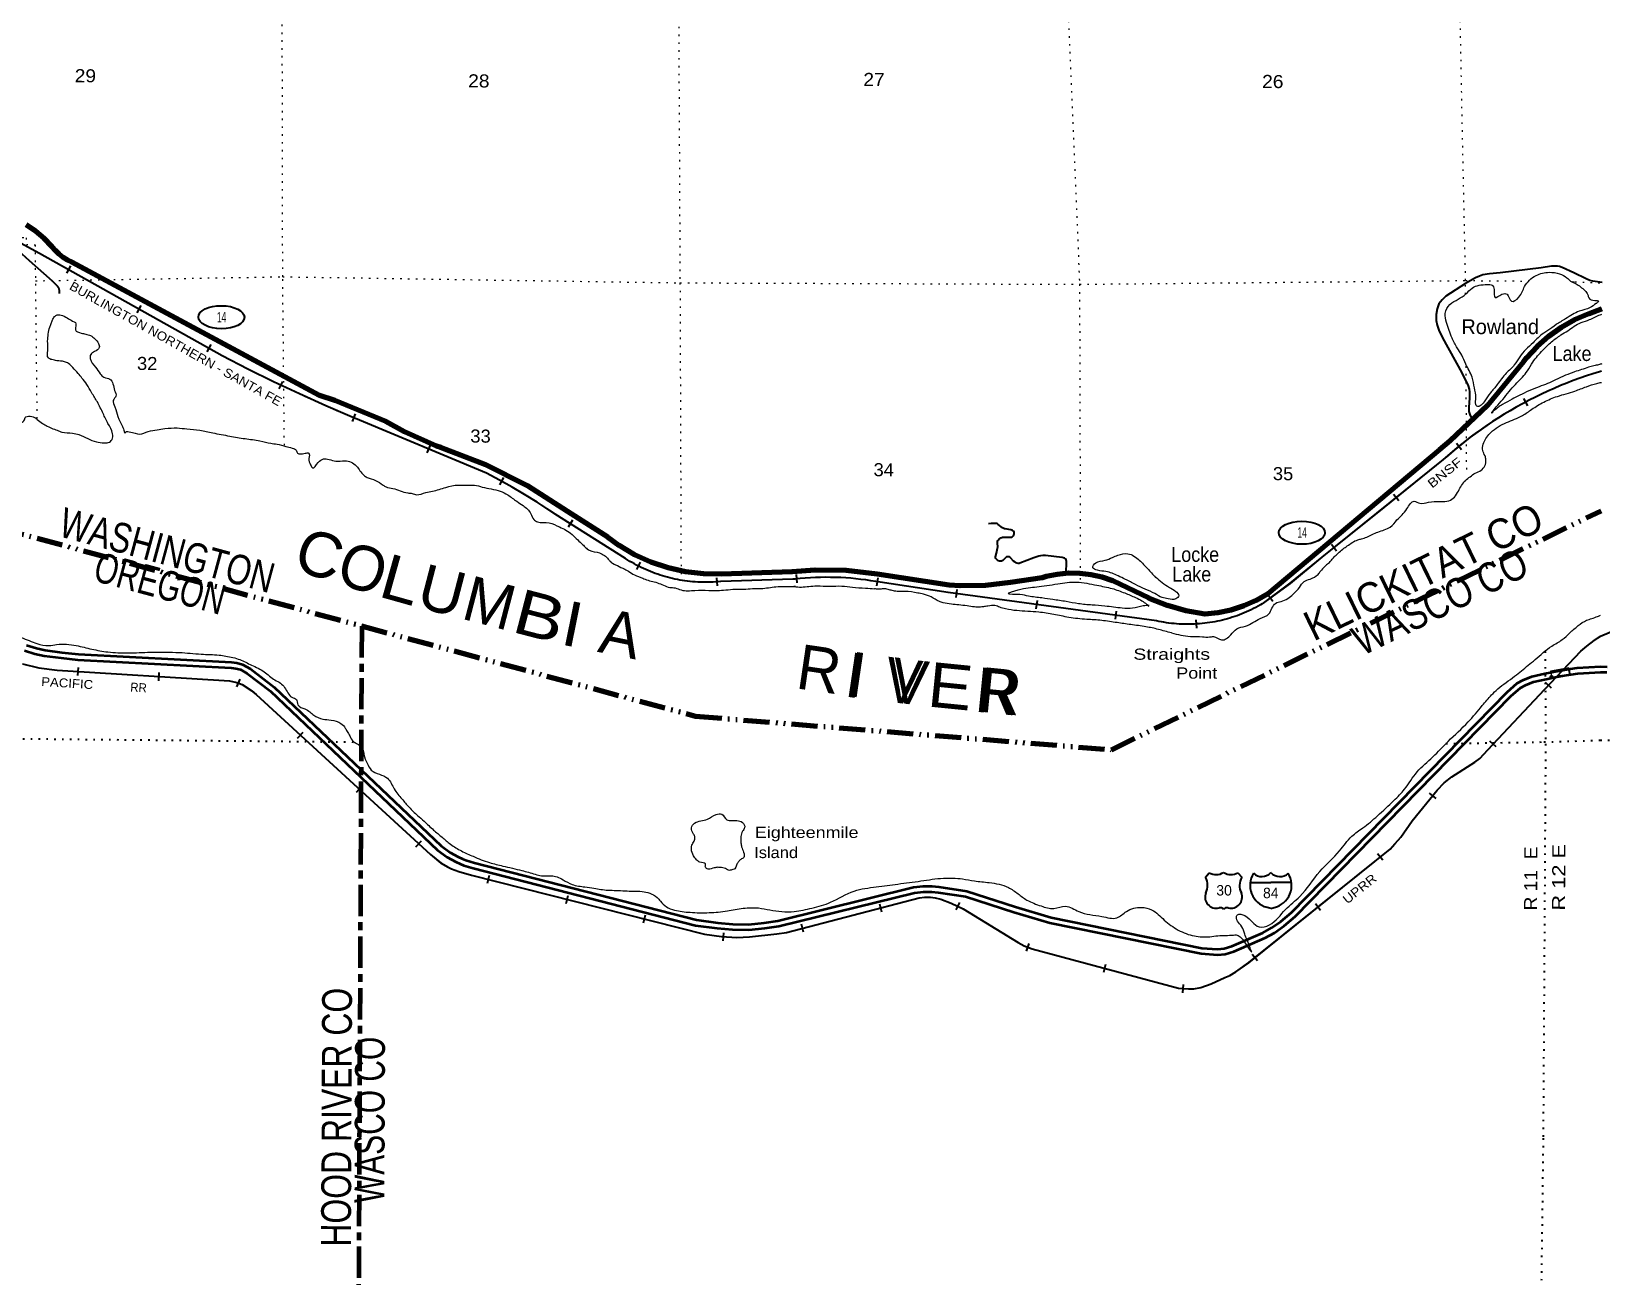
# Model space of a CAD drawing. Header units: feet. Extents: x -256679 to 5, y -731788 to -547785.
# Drawn here: x -117002 to -95959, y -668133 to -651450 of the extents above; entities that cross this region are included whole.
import ezdxf
from ezdxf.enums import TextEntityAlignment as Align

# ---------------------------------------------------------------- set-up
doc = ezdxf.new("R2010")
doc.units = ezdxf.units.FT
doc.header["$LTSCALE"] = 70
doc.header["$PDMODE"] = 32
doc.header["$PDSIZE"] = 35
for name, pattern in [('DASH_DOUBLE_DOT', [9.2, 5, -1.2, 0.3, -1.2, 0.3, -1.2]), ('DOTTED', [1.5, 0.3, -1.2]), ('LONG_DASH_SHORT_DASH', [9.9, 6, -1.2, 1.5, -1.2])]:
    doc.linetypes.add(name, pattern=pattern)
for name, color, linetype, lineweight in [('10', 7, 'DASH_DOUBLE_DOT', 70), ('11', 7, 'LONG_DASH_SHORT_DASH', 60), ('15', 7, 'Continuous', 25), ('16', 7, 'Continuous', 25), ('17', 7, 'Continuous', 25), ('18', 7, 'Continuous', 35), ('23', 7, 'Continuous', 70), ('29', 7, 'Continuous', 25), ('34', 7, 'Continuous', 25), ('39', 7, 'Continuous', 13), ('42', 7, 'Continuous', 35), ('55', 7, 'Continuous', 13), ('6', 7, 'DOTTED', 25), ('7', 7, 'DOTTED', 13)]:
    doc.layers.add(name, color=color, linetype=linetype, lineweight=lineweight)
doc.layers.add('12', color=7, linetype='Continuous')
doc.layers.add('41', color=7, linetype='Continuous')

msp = doc.modelspace()

# ---------------------------------------------------------------- linework, layer by layer
at = {"layer": '10'}
msp.add_lwpolyline([(-126248.91, -651655.3), (-118169.59, -657908.55), (-108093.84, -660632.14), (-102518.4, -661080.92), (-95952.58, -657876.49)], dxfattribs=at)
at = {"layer": '11'}
msp.add_line((-112572.66, -659427), (-112693.75, -685884.15), dxfattribs=at)
at = {"layer": '15'}
for p, q in [((-100384.13, -662732.71), (-100381.23, -662729.8)), ((-100378.06, -662732.18), (-100381.49, -662729.8)), ((-100656.84, -662864.18), (-100380.43, -662864.18)), ((-100380.43, -663209.76), (-100444.32, -663191.8)), ((-100380.96, -663210.02), (-100317.33, -663191.28))]:
    msp.add_line(p, q, dxfattribs=at)
msp.add_lwpolyline([(-100105.07, -662864.18), (-100380.96, -662864.18), (-100380.43, -662864.18)], dxfattribs=at)
for centre, radius, start, end in [((-100354.21, -662899.28), 306.13, 148.44436, 254.43378), ((-100502.81, -662616.68), 165.66, 227.34248, 315.8117), ((-100259.12, -662616.68), 165.66, 224.18831, 312.69403), ((-100407.72, -662899.28), 306.13, 283.08087, 31.62484)]:
    msp.add_arc(centre, radius, start, end, dxfattribs=at)
at = {"layer": '16'}
for p, q in [((-101257.74, -662790.98), (-101206.43, -662732.22)), ((-101014.67, -662726.25), (-101014.95, -662726.45)), ((-100822.58, -662732.13), (-100771.19, -662790.98))]:
    msp.add_line(p, q, dxfattribs=at)
for centre, radius, start, end in [((-101450.72, -662901.61), 222.05, 332.97043, 29.75871), ((-101115.35, -662574.56), 182.07, 239.97227, 303.45418), ((-100913.57, -662575.06), 181.52, 236.33975, 300.08743), ((-100913.58, -662574.56), 182.07, 236.54582, 236.59441), ((-100578.22, -662901.61), 222.05, 150.24129, 207.02957), ((-101111.53, -663056.51), 151.42, 159.09177, 283.81923), ((-100917.41, -663056.51), 151.42, 256.18077, 20.90823)]:
    msp.add_arc(centre, radius, start, end, dxfattribs=at)
for centre, major_axis, start_param, end_param in [((-101056.19, -663255.33), (-19.56, 51.67), 4.95877769, 6.28318531), ((-100972.74, -663255.33), (19.56, 51.67), 0, 1.32637542)]:
    msp.add_ellipse(centre, major_axis=major_axis, ratio=0.929097, start_param=start_param, end_param=end_param, dxfattribs=at)
at = {"layer": '17'}
for centre in [(-114453.66, -655282.11), (-99964.79, -658171.86)]:
    msp.add_ellipse(centre, major_axis=(-309.24, 1), ratio=0.500121, dxfattribs=at)
at = {"layer": '18'}
for points in [[(-117067.9, -659680.09), (-116935, -659721.55), (-116817.84, -659747.61), (-116595.45, -659776.28), (-116371.13, -659800.7), (-114316.86, -659908.24), (-114247.74, -659917.12), (-114169.26, -659936.75), (-114065.26, -659996.28), (-113745.44, -660240.93), (-111507.05, -662369.07), (-111386.33, -662459.64), (-111277.29, -662517.55), (-111220.77, -662543.65), (-111175.34, -662563.09), (-111057.74, -662597.94), (-108082.38, -663363.56), (-107798.07, -663401.72), (-107595.14, -663419.37), (-107384.77, -663423.76), (-107173.92, -663401.78), (-106993.74, -663375.41), (-105172.23, -662924.84), (-105042.9, -662910.97), (-104923.14, -662910.97), (-104831.12, -662920.18), (-104456.3, -662978.24), (-103804.04, -663189.13), (-103324.68, -663331.23), (-101305.01, -663740.7), (-101095.78, -663756.13), (-101008.68, -663748.55), (-100904.3, -663715.98), (-100489.64, -663534.72), (-100370.36, -663471.07), (-100248.72, -663383.28), (-100105.84, -663262.48), (-97213.56, -660309.15), (-97076.55, -660191.42), (-97000.06, -660148.77), (-96882.13, -660100.45), (-96705.49, -660060.03), (-96517.18, -660021.59), (-96364.64, -659997.61), (-96273.24, -659985.77), (-95960.79, -659967.78)], [(-117092.56, -659750.97), (-116954.34, -659794.09), (-116830.8, -659821.55), (-116604.31, -659850.76), (-116377.15, -659875.48), (-114323.6, -659982.98), (-114261.66, -659990.94), (-114197.52, -660006.99), (-114106.86, -660058.88), (-113794.2, -660298.05), (-111555.55, -662426.43), (-111426.67, -662523.14), (-111310.63, -662584.77), (-111251.25, -662612.19), (-111200.84, -662633.75), (-111077.74, -662670.24), (-108096.76, -663437.3), (-107806.31, -663476.28), (-107599.18, -663494.31), (-107381.65, -663498.84), (-107164.6, -663476.22), (-106979.28, -663449.09), (-105159.17, -662998.86), (-105038.9, -662985.97), (-104926.88, -662985.97), (-104840.6, -662994.6), (-104473.68, -663051.44), (-103826.24, -663260.77), (-103342.82, -663404.07), (-101315.27, -663815.14), (-101095.28, -663831.37), (-100994.08, -663822.57), (-100878.02, -663786.34), (-100456.92, -663602.26), (-100330.58, -663534.85), (-100202.5, -663442.42), (-100054.72, -663317.48), (-97162.24, -660363.93), (-97033.41, -660253.24), (-96967.46, -660216.47), (-96859.39, -660172.19), (-96689.63, -660133.33), (-96503.84, -660095.41), (-96354, -660071.85), (-96266.26, -660060.49), (-95961.1, -660042.92)], [(-95961.1, -660042.92), (-95877.57, -660043.85)], [(-95960.79, -659967.78), (-95873.11, -659968.9)]]:
    msp.add_lwpolyline(points, dxfattribs=at)
at = {"layer": '23'}
msp.add_lwpolyline([(-95940.99, -655171.08), (-96116.97, -655236.88), (-96306.76, -655318.63), (-96486.96, -655419.78), (-96655.61, -655539.2), (-96810.85, -655675.6), (-96950.98, -655827.49), (-96993.77, -655880.9), (-97474.46, -656466.37), (-97975.68, -656940.94), (-98119.91, -657060.36), (-100422.95, -658991.42), (-100579.51, -659081.25), (-100744.6, -659154.22), (-100916.41, -659209.54), (-101093.07, -659246.59), (-101264.62, -659264.56), (-101519.41, -659219.75), (-101768.12, -659148.55), (-102008.02, -659051.74), (-102013.98, -659048.96), (-102500.12, -658815.73), (-102644.2, -658767.52), (-102792.54, -658734.63), (-102943.49, -658717.43), (-103095.42, -658716.11), (-103246.66, -658730.67), (-103395.54, -658760.96), (-103445.7, -658774.9), (-103869.97, -658839.2), (-104207.84, -658878.81), (-104547.99, -658882.89), (-104693.65, -658873.73), (-105660.46, -658726.35), (-106074.84, -658677.3), (-106492.08, -658671.83), (-106798.92, -658695.77), (-107749.1, -658727.13), (-107990.11, -658724.42), (-108229.53, -658696.53), (-108464.71, -658643.76), (-108693.09, -658566.71), (-108912.16, -658466.2), (-109119.53, -658343.34), (-109273.42, -658231.49), (-109812.87, -657885.4), (-110347.59, -657541.31), (-110915.34, -657255), (-111509.91, -657029.61), (-111571.1, -657010.37), (-111997.33, -656818.91), (-112249.24, -656679.05), (-112931.91, -656400.58), (-113140.13, -656331.73), (-116457.48, -654545.39), (-116519.02, -654515.5), (-116577.09, -654479.34), (-116631.07, -654437.31), (-116680.36, -654389.86), (-116724.42, -654337.53), (-116726.9, -654334.23), (-116832.11, -654224.83), (-116948.18, -654127.02), (-117073.84, -654041.89)], dxfattribs=at)
at = {"layer": '29'}
for points in [[(-117715.53, -654152.54), (-117593.5, -654184.86), (-117502.5, -654214.5), (-117415.74, -654248.37), (-117320.51, -654292.84), (-117237.98, -654343.65), (-117178.73, -654388.11), (-117032.71, -654521.5), (-116723.75, -654792.5), (-116651.8, -654864.48), (-116636.99, -654883.54), (-116630.64, -654917.41), (-116630.64, -654963.99)], [(-95939.54, -654817.44), (-96060.89, -654800.4), (-96102.15, -654789.81), (-96154, -654768.64), (-96318.01, -654688.19), (-96474.6, -654616.2), (-96511.64, -654603.5), (-96539.15, -654597.15), (-96585.7, -654597.15), (-96618.51, -654599.26), (-96753.94, -654620.43), (-97304.15, -654688.19), (-97448.05, -654700.89), (-97536.94, -654715.72), (-97583.5, -654730.54), (-97638.51, -654755.94), (-97769.71, -654827.92), (-98036.35, -655001.54), (-98085.03, -655048.12), (-98126.29, -655103.18), (-98152.75, -655168.81), (-98163.33, -655247.14), (-98162.27, -655325.49), (-98150.63, -655386.87), (-98128.41, -655456.76), (-98078.68, -655560.49), (-97820.5, -656026.28), (-97735.85, -656204.13), (-97721.05, -656248.61), (-97716.82, -656282.49), (-97718.93, -656365.04), (-97727.39, -656492.07), (-97725.28, -656547.14), (-97714.69, -656585.23), (-97680.83, -656652.98)], [(-103123.34, -658717.46), (-103121.58, -658557.99), (-103124.22, -658536.82), (-103136.39, -658521.99), (-103148.56, -658513.53), (-103178.71, -658505.06), (-103403.03, -658475.42), (-103422.6, -658475.42), (-103440.59, -658475.42), (-103469.16, -658479.65), (-103491.91, -658486), (-103559.62, -658509.29), (-103745.85, -658581.28), (-103757.23, -658583.4), (-103768.07, -658583.41), (-103788.17, -658581.28), (-103799.55, -658576.52), (-103811.45, -658568.59), (-103830.49, -658551.64), (-103870.97, -658506.65), (-103879.16, -658500.82), (-103888.43, -658496.06), (-103902.18, -658493.41), (-103920.17, -658493.94), (-103926.52, -658495.53), (-103932.07, -658498.71), (-103959.58, -658530.46), (-103968.31, -658540.52), (-103975.19, -658545.29), (-103984.97, -658549.52), (-103993.71, -658552.17), (-104000.59, -658552.7), (-104020.95, -658551.64), (-104034.44, -658547.93), (-104044.5, -658542.11), (-104051.9, -658536.82), (-104061.15, -658526.23), (-104067.25, -658517.23), (-104070.95, -658508.76), (-104073.06, -658502.41), (-104071.73, -658494.47), (-104059.04, -658447.89), (-104044.22, -658380.14), (-104043.18, -658358.96), (-104046.34, -658310.27), (-104044.24, -658289.09), (-104039.73, -658276.93), (-104031.53, -658265.81), (-104022.28, -658254.17), (-104015.4, -658248.35), (-103999.79, -658238.29), (-103988.42, -658234.05), (-103977.84, -658231.41), (-103949, -658229.82), (-103866.47, -658231.94), (-103858.27, -658230.88), (-103848.75, -658226.12), (-103836.84, -658215), (-103826, -658198.59), (-103822.83, -658190.65), (-103822.03, -658181.12), (-103823.89, -658165.77), (-103832.61, -658151.48), (-103843.46, -658143.01), (-103852.98, -658138.78), (-103868.58, -658134.55), (-103942.65, -658121.84), (-103952.18, -658119.71), (-103962.23, -658114.95), (-103978.62, -658104.9), (-104035.77, -658060.96), (-104046.34, -658054.09), (-104059.05, -658049.32), (-104082.32, -658047.74), (-104130.99, -658049.86), (-104166.96, -658051.97)]]:
    msp.add_lwpolyline(points, dxfattribs=at)
at = {"layer": '34'}
for p, q in [((-116478.58, -654593.38), (-116532.65, -654689.88)), ((-115532.6, -655126.36), (-115586.67, -655222.85)), ((-114595.92, -655648.14), (-114649.98, -655744.64)), ((-113634.41, -656143.5), (-113681.45, -656243.61)), ((-96992.62, -656371.9), (-96940.21, -656469.31)), ((-112657.66, -656579.21), (-112699.98, -656681.4)), ((-111655.96, -656998.4), (-111698.42, -657100.54)), ((-97893.21, -656970.05), (-97822.8, -657055.35)), ((-110668.89, -657431.99), (-110723.62, -657528.11)), ((-98734.87, -657654.65), (-98665.58, -657740.87)), ((-109743.28, -658004.25), (-109802.56, -658097.63)), ((-99569.74, -658327.27), (-99500.6, -658413.61)), ((-108836.86, -658567.36), (-108887.72, -658665.58)), ((-107815.9, -658775.61), (-107807.52, -658885.9)), ((-106746.04, -658734.14), (-106735.32, -658844.23)), ((-105650.9, -658774.85), (-105667.57, -658884.19)), ((-104591.18, -658931.97), (-104606.1, -659041.57)), ((-100419.98, -658998.78), (-100354.13, -659087.65)), ((-103515.67, -659081.05), (-103530.59, -659190.64)), ((-102452.91, -659223.12), (-102467.83, -659332.72)), ((-101385.82, -659341.43), (-101380.05, -659451.89)), ((-116378.21, -660088.09), (-116371.43, -659977.69)), ((-115294.63, -660157.31), (-115287.84, -660046.91)), ((-114245.24, -660239.44), (-114203.11, -660137.17)), ((-96616.08, -660255.79), (-96696.27, -660179.6)), ((-113433.97, -660925.59), (-113359.17, -660844.11)), ((-97361.54, -661044.81), (-97442.16, -660969.07)), ((-112642.31, -661648.72), (-112567.51, -661567.23)), ((-98165.88, -661734.29), (-98251.97, -661664.84)), ((-111844.17, -662384.88), (-111769.38, -662303.39)), ((-98879.7, -662561.67), (-98949.04, -662475.49)), ((-110884.24, -662872.46), (-110857.02, -662765.25)), ((-109832.5, -663142.23), (-109805.27, -663035.03)), ((-105595.64, -663258.19), (-105623.35, -663151.11)), ((-104600.88, -663230.65), (-104552.57, -663131.14)), ((-99713.41, -663235.89), (-99782.75, -663149.72)), ((-108792.63, -663403.61), (-108765.4, -663296.4)), ((-106647.45, -663527.7), (-106675.16, -663420.62)), ((-107725.13, -663646.01), (-107718.06, -663535.63)), ((-103659.56, -663782.08), (-103622.73, -663677.78)), ((-100560.96, -663914.56), (-100630.31, -663828.39)), ((-102620.95, -664064.43), (-102592.18, -663957.63)), ((-101561.16, -664339.59), (-101552.21, -664229.35))]:
    msp.add_line(p, q, dxfattribs=at)
at = {"layer": '34', "lineweight": 13}
for p, q in [((-110897.22, -657371.75), (-112654.61, -656641.2)), ((-109032.73, -658518.63), (-109975.82, -657920.01)), ((-106792.12, -658795.62), (-107754.87, -658823.78))]:
    msp.add_line(p, q, dxfattribs=at)
for points in [[(-114443.23, -655798), (-116890.32, -654427.02), (-125540.26, -649722.13)], [(-98068.75, -657191.25), (-98962.21, -657909.36), (-99697.99, -658498.5), (-100124.57, -658849.71), (-100496.32, -659125.18)], [(-101916.02, -659352.85), (-104708.72, -658972.59), (-105675.53, -658825.21)], [(-117120.25, -659929.43), (-116900.44, -659984.85), (-116655.91, -660017.42), (-114344.24, -660159.51), (-114245.58, -660181.44), (-114175.98, -660210.11), (-114048.02, -660291.47), (-113987.67, -660341.18), (-111648.18, -662488.62), (-111508.84, -662602.02), (-111422.87, -662651.17), (-111369.65, -662679.84), (-111271.4, -662716.71), (-111099.77, -662762.53), (-107973.81, -663556.34), (-107747.31, -663588.37), (-107543.95, -663601.39), (-107373.05, -663592.39), (-107006.78, -663552.43), (-106876.66, -663531.76), (-105095.44, -663070.78), (-105020.1, -663060.75), (-104946.41, -663060.75), (-104880.91, -663068.94), (-104805.23, -663084.79), (-104668.03, -663138.57), (-104507.01, -663216.75), (-103768.45, -663666.59), (-103689.6, -663711.97), (-103580.31, -663750.56), (-101620.87, -664278.45), (-101485.06, -664289.48), (-101411.37, -664289.48), (-101317.21, -664273.09), (-101182.11, -664219.85), (-100997.89, -664137.94), (-100932.39, -664109.26), (-100850.51, -664060.12), (-100674.48, -663937.24), (-98781.07, -662413.63), (-98715.57, -662344), (-98634.83, -662255.57), (-98482.74, -662037.68), (-98150.52, -661625.89), (-98056.46, -661524.85), (-97952.39, -661443.98), (-97646.18, -661250.09), (-97579.52, -661201.29), (-97470.06, -661082.18), (-96707.55, -660270.6), (-96223.23, -659760.87), (-96143.61, -659692), (-96045.11, -659616.94), (-95959.12, -659561.88)]]:
    msp.add_lwpolyline(points, dxfattribs=at)
at = {"layer": '34'}
for points in [[(-107826.94, -658831.2), (-107861.12, -658833.36), (-107895.41, -658834.98), (-107929.6, -658835.73), (-107964.02, -658836.09), (-107998.27, -658835.86), (-108032.54, -658834.92), (-108066.65, -658833.38), (-108100.87, -658831.29), (-108135.05, -658828.77), (-108169.14, -658825.37), (-108203.16, -658821.54), (-108237.19, -658817), (-108271.18, -658812.03), (-108304.91, -658806.28), (-108338.59, -658800.11), (-108372.11, -658793.34), (-108405.64, -658785.84), (-108438.84, -658777.87), (-108472.17, -658769.34), (-108505.07, -658760.16), (-108538.08, -658750.43), (-108570.67, -658740.06), (-108603.2, -658729.23), (-108635.41, -658717.92), (-108667.65, -658705.9), (-108699.44, -658693.22), (-108731.02, -658680.2), (-108762.61, -658666.49), (-108793.71, -658652.39), (-108824.66, -658637.68), (-108855.35, -658622.21), (-108885.65, -658606.51), (-108915.81, -658590.21), (-108945.7, -658573.15), (-108975.21, -658555.87), (-109004.4, -658538.09), (-109033.32, -658519.56), (-109976.42, -657920.93), (-110056.46, -657868.32), (-110220.96, -657763.09), (-110388.55, -657661.28), (-110556.2, -657561.98), (-110725.42, -657465.64), (-110897.69, -657372.74), (-112655.03, -656642.22), (-112698.69, -656624.13), (-113053.53, -656472.04), (-113406.18, -656311.08), (-113754.82, -656147.24), (-114100.37, -655977.53), (-114443.75, -655798.97), (-116890.85, -654427.98), (-125068.98, -649979.73)], [(-95944.81, -656006.03), (-95973.97, -656013.08), (-96062.26, -656040.67), (-96150.04, -656069.2), (-96237.99, -656099.64), (-96324.71, -656131.22), (-96411.13, -656164.45), (-96497.01, -656199.79), (-96581.91, -656235.83), (-96666.52, -656273.5), (-96750.57, -656313.29), (-96833.66, -656353.77), (-96915.97, -656395.63), (-96997.75, -656439.63), (-97008.08, -656445.15), (-97089.37, -656489.35), (-97170.36, -656535.44), (-97249.93, -656583.11), (-97328.8, -656631.57), (-97407.37, -656681.93), (-97484.47, -656733.12), (-97560.9, -656785.84), (-97636.3, -656840.5), (-97710.6, -656895.59), (-97784.21, -656952.21), (-97856.78, -657010.78), (-97928.25, -657069.77), (-97998.65, -657129.95), (-98068.04, -657192.09), (-98961.52, -657910.22), (-99697.3, -658499.35), (-100123.89, -658850.58), (-100495.72, -659126.1), (-100521.54, -659140.96), (-100551.41, -659157.8), (-100581.74, -659173.94), (-100612.4, -659189.81), (-100643.1, -659204.87), (-100674.28, -659219.42), (-100705.58, -659233.54), (-100737.17, -659247.19), (-100768.99, -659259.98), (-100801.13, -659272.51), (-100833.35, -659284.41), (-100865.83, -659295.65), (-100898.38, -659306.27), (-100931.22, -659316.42), (-100964.17, -659326.15), (-100997.34, -659335.02), (-101030.62, -659343.47), (-101064.16, -659351.26), (-101097.81, -659358.62), (-101131.48, -659365.17), (-101165.25, -659371.28), (-101199.09, -659376.79), (-101233.2, -659381.63), (-101267.17, -659385.9), (-101301.45, -659389.69), (-101335.56, -659392.72), (-101369.97, -659395.28), (-101404.21, -659397.07), (-101438.57, -659398.43), (-101472.79, -659399.21), (-101507.27, -659399.34), (-101541.59, -659398.69), (-101575.81, -659397.67), (-101610.3, -659395.98), (-101644.47, -659393.75), (-101678.71, -659390.91), (-101712.97, -659387.24), (-101746.96, -659383.25), (-101781.01, -659378.63), (-101815.09, -659373.21), (-101848.88, -659367.43), (-101882.56, -659361.09), (-101916.21, -659353.93), (-104708.88, -658973.68), (-105675.7, -658826.3), (-105677.58, -658826), (-105744.66, -658814.86), (-105811.62, -658805.32), (-105878.78, -658796.93), (-105946.44, -658789.24), (-106013.99, -658783.16), (-106081.36, -658778.29), (-106149.24, -658774.11), (-106217, -658771.53), (-106284.57, -658770.17), (-106352.72, -658769.89), (-106420.32, -658770.89), (-106488.04, -658772.66), (-106556.02, -658775.96), (-106623.43, -658780.54), (-106691.04, -658786.27), (-106758.39, -658792.82), (-106787.18, -658796.18), (-106792.04, -658796.72), (-107754.79, -658824.88), (-107758.78, -658825.35), (-107792.73, -658828.61), (-107826.94, -658831.2)], [(-95959.17, -659559.08), (-93544.86, -658533.4)], [(-117119.91, -659928.38), (-116900.23, -659983.77), (-116655.8, -660016.32), (-114344.09, -660158.42), (-114245.25, -660180.39), (-114175.47, -660209.13), (-114047.37, -660290.58), (-113986.95, -660340.35), (-111647.46, -662487.79), (-111508.22, -662601.11), (-111422.34, -662650.21), (-111369.19, -662678.84), (-111271.06, -662715.66), (-111099.49, -662761.47), (-107973.6, -663555.26), (-107747.2, -663587.27), (-107543.94, -663600.29), (-107373.14, -663591.29), (-107006.93, -663551.34), (-106876.88, -663530.68), (-105095.65, -663069.7), (-105020.17, -663059.65), (-104946.34, -663059.65), (-104880.73, -663067.85), (-104804.91, -663083.73), (-104667.59, -663137.56), (-104506.48, -663215.78), (-103767.89, -663665.64), (-103689.14, -663710.97), (-103579.98, -663749.51), (-101620.68, -664277.36), (-101485.02, -664288.38), (-101411.47, -664288.38), (-101317.51, -664272.03), (-101182.54, -664218.84), (-100998.33, -664136.93), (-100932.9, -664108.28), (-100851.11, -664059.2), (-100675.14, -663936.36), (-98781.82, -662412.82), (-98716.38, -662343.25), (-98635.69, -662254.88), (-98483.62, -662037.02), (-98151.35, -661625.17), (-98057.2, -661524.04), (-97953.02, -661443.08), (-97646.8, -661249.18), (-97580.26, -661200.47), (-97470.87, -661081.43), (-96708.35, -660269.84), (-96223.99, -659760.07), (-96144.3, -659691.15), (-96045.74, -659616.04), (-95959.71, -659560.95)]]:
    msp.add_lwpolyline(points, dxfattribs=at)
at = {"layer": '34', "lineweight": 13}
for centre, radius, start, end in [((-104128.36, -636236.43), 22114.51, 242.19719, 247.3221), ((-94457.59, -661097.63), 5306.7, 106.47489, 118.60504), ((-94496.18, -661135.23), 5321.49, 118.04634, 132.17114), ((-116150.83, -667249.28), 11187.77, 56.49959, 61.99263), ((-107964.32, -656872.68), 1962.3, 237.01178, 276.12741), ((-106335.63, -662655.25), 3886.49, 80.24907, 96.67364), ((-101496.15, -657430.75), 1967.42, 257.67767, 300.54365)]:
    msp.add_arc(centre, radius, start, end, dxfattribs=at)
at = {"layer": '39'}
msp.add_line((-97506.95, -657141.64), (-97518.41, -657122.66), dxfattribs=at)
msp.add_arc((-98880.56, -659418.88), 1109.59, 130.83777, 138.65916, dxfattribs=at)
for points in [[(-120918.48, -653868.13), (-121014.32, -653799.02), (-121114.14, -653725.87), (-121195.86, -653648.86), (-121267.64, -653583.99), (-121323.07, -653485.16), (-121385.92, -653310.01), (-121467.61, -653229), (-121569.65, -653181.91), (-121719.93, -653138.38), (-121846.11, -653097.09), (-121950.21, -653056), (-122114.83, -653048.46), (-122249.45, -653055.24), (-122402.21, -653071.89), (-122478.8, -653105.29), (-122501.55, -653187.35), (-122455.99, -653266.02), (-122358.27, -653351.2), (-122272.47, -653420.21), (-122146.77, -653521.7), (-122040.97, -653600.93), (-121971.09, -653651.74), (-121869.47, -653750.99), (-121829.97, -653833.63), (-121774.47, -653924.43), (-121640.21, -653961.79), (-121524.03, -653998.98), (-121448.13, -654049.84), (-121424.53, -654112.26), (-121387.27, -654222.96), (-121297.52, -654300.04), (-121171.15, -654319.27), (-121042.87, -654350.55), (-120823.54, -654547.21), (-120739.85, -654628.24), (-120608.12, -654729.78), (-120504.28, -654802.98), (-120346.51, -654912.78), (-120160.76, -655038.9), (-120001.08, -655160.77), (-119887.29, -655246.09), (-119725.7, -655380.02), (-119613.86, -655457.3), (-119549.42, -655435.82), (-119490.44, -655344.06), (-119451.64, -655264.16), (-119392.62, -655168.39), (-119346.01, -655116.66), (-119268.96, -655025.07), (-119232.37, -654971.23), (-119210.35, -654979.46), (-119187.11, -655086.02), (-119194.17, -655214.37), (-119191.19, -655342.81), (-119181.38, -655371), (-119111.3, -655397.73), (-119015.12, -655424.7), (-118967.17, -655455.24), (-118847.2, -655520.56), (-118669.44, -655642.59), (-118545.72, -655740.05), (-118425.84, -655817.4), (-118327.98, -655884.52), (-118176.35, -656008.32), (-118120.34, -656036.92), (-118052.29, -656065.64), (-117998.74, -656148.41), (-117900.95, -656225.56), (-117830.75, -656236.24), (-117780.84, -656272.82), (-117738.81, -656291.26), (-117648.9, -656348.28), (-117591, -656390.95), (-117545.06, -656421.47), (-117453.3, -656498.56), (-117375.5, -656563.49), (-117331.66, -656606.03), (-117261.99, -656682.92), (-117127.47, -656688.18), (-117090.99, -656646.38), (-117090.96, -656642.37), (-116958.29, -656627.54), (-116924.34, -656651.93), (-116850.5, -656708.79), (-116788.52, -656743.48), (-116712.48, -656778.29), (-116636.38, -656805.08), (-116594.34, -656821.52), (-116449.87, -656836.9), (-116363.66, -656855.75), (-116129.49, -656954.23), (-116027.17, -656967.21), (-115970.91, -656963.72), (-115920.37, -656922.05), (-115911.7, -656843.87), (-115974.88, -656708.86)], [(-96019.46, -655099.33), (-96100.23, -655152.76), (-96246.45, -655202.95), (-96334.96, -655244.52), (-96428.8, -655304.23), (-96555.95, -655381.3), (-96667.06, -655462.55), (-96721.18, -655495.3), (-96865.19, -655625.25), (-96962.32, -655716.65), (-97043.43, -655812.22), (-97116.61, -655921.9), (-97223.4, -656031.04), (-97345.44, -656185.25), (-97436.63, -656297.9), (-97512.1, -656401.82), (-97560.8, -656463.57), (-97617.14, -656477.09), (-97633, -656450.86), (-97630.27, -656362.6), (-97651.28, -656227.97), (-97682.28, -656087.23), (-97767.2, -655909.87), (-97820.48, -655793), (-97881.94, -655694.11), (-97951.16, -655561.04), (-98023.79, -655353.7), (-98042.89, -655231.13), (-97979.66, -655111.32), (-97868.63, -655040.11), (-97765.63, -654968.83), (-97682.67, -654891.34), (-97479.44, -654843.06), (-97413.25, -654853.7), (-97387.6, -654910.12), (-97374.42, -655018.59), (-97281.68, -654975.31), (-97213.39, -654973.93), (-97155.9, -655066.76), (-97055.05, -655013.52), (-96977.59, -654871.77), (-96823.76, -654722.7), (-96646.69, -654680.19), (-96508.27, -654699.53), (-96412.3, -654752.59), (-96360.44, -654797.21), (-96288.44, -654833.99), (-96228.52, -654874.67), (-96170.69, -654925.37), (-96130.96, -654979.91), (-96115.26, -655024.2), (-96035.19, -655057.05), (-95987.09, -655069.53), (-95987.12, -655073.54)], [(-115974.88, -656708.86), (-116040.06, -656573.82), (-116117.13, -656418.6), (-116194.43, -656291.48), (-116257.82, -656182.54), (-116323.41, -656097.66), (-116375.12, -656034.98), (-116444.79, -655958.09), (-116502.58, -655903.38), (-116558.62, -655878.79), (-116660.94, -655865.8), (-116727.09, -655851.15), (-116773.1, -655828.65), (-116782.35, -655730.25), (-116783.32, -655601.82), (-116774.53, -655507.6), (-116755.73, -655417.48), (-116737.23, -655365.48), (-116718.79, -655319.5), (-116690.3, -655273.61), (-116653.97, -655251.88), (-116583.75, -655260.55), (-116501.76, -655303.44), (-116429.77, -655342.23), (-116411.78, -655352.43), (-116410.57, -655450.76), (-116334.61, -655495.61), (-116272.46, -655508.22), (-116208.36, -655528.88), (-116150.46, -655571.55), (-116100.78, -655636.22), (-116091.16, -655688.47), (-116153.85, -655742.07), (-116206.38, -655781.72), (-116212.86, -655837.84), (-116141.47, -655950.86), (-116077.94, -656041.74), (-116028.09, -656086.35), (-115947.96, -656111.16), (-115908.32, -656175.74), (-115884.93, -656264.24), (-115867.47, -656340.65), (-115904.09, -656398.5), (-115880.69, -656485), (-115841.56, -656613.77), (-115780.39, -656748.78), (-115750.9, -656827.3), (-115746.97, -656837.37), (-115746.95, -656835.36), (-115688.57, -656817.84), (-115548.24, -656849.24), (-115433.49, -656814.18), (-115316.84, -656793.19), (-115210.26, -656776.11), (-115045.51, -656767.6), (-114917.07, -656778.82), (-114742.5, -656798.49), (-114570.06, -656832.19), (-114341.47, -656876.44), (-114136.9, -656910.43), (-113936.31, -656940.37), (-113791.97, -656971.8), (-113707.72, -656984.62), (-113589.47, -657013.8), (-113503.3, -657036.67), (-113449.3, -657065.26), (-113431.55, -657105.55), (-113399.49, -657113.88), (-113331.15, -657106.48), (-113280.93, -657104.94), (-113279.48, -657175.18), (-113258.09, -657261.66), (-113230.3, -657302.05), (-113157.42, -657230.48), (-113082.73, -657183.02), (-113010.49, -657189.7), (-112918.29, -657212.63), (-112799.76, -657207.7), (-112713.54, -657224.55), (-112643.68, -657277.37), (-112544.26, -657400.68), (-112498.31, -657431.2), (-112388.17, -657470.34), (-112284.25, -657533.5), (-112246.27, -657555.93), (-112154.08, -657578.85), (-111955.74, -657638.87), (-111895.54, -657645.45), (-111835.43, -657662.05), (-111710.68, -657633.11), (-111622.18, -657615.87), (-111445.02, -657563.33), (-111278.09, -657532.76), (-111161.61, -657533.84), (-111104, -657533.22)], [(-95942.81, -655905.65), (-95985.92, -655920.3), (-96047.96, -655932.49), (-96120.38, -655953.95), (-96308.12, -656015.64), (-96428.82, -656061.23), (-96565.6, -656122.92), (-96670.78, -656172.82), (-96781.57, -656213.93), (-96922.61, -656270.82), (-97041.56, -656327.91), (-97146.44, -656383.12), (-97273.52, -656452.17), (-97330.04, -656487.77), (-97394.72, -656539.34), (-97421.02, -656563.18), (-97417.01, -656563.21), (-97398.77, -656543.32), (-97335.84, -656459.63), (-97248.66, -656358.1), (-97165.48, -656254.53), (-97080.38, -656161.01), (-96940.52, -656001.78), (-96867.27, -655884.07), (-96733.44, -655724.79), (-96616.05, -655611.5), (-96490.8, -655520.36), (-96399.96, -655463.01), (-96220.34, -655354.31), (-96105.64, -655314.26), (-95964.43, -655248.32), (-95941.34, -655241.82)], [(-95987.12, -655073.54), (-95997.68, -655080.25), (-96008.41, -655092.32), (-96019.46, -655099.33)], [(-97518.41, -657122.66), (-97540.63, -657052.82), (-97525.84, -656962.66), (-97430.36, -656827.1), (-97220.42, -656694.6), (-97006.78, -656600.26), (-96881.6, -656517.15), (-96722.16, -656420.3), (-96538.79, -656343.74), (-96303.23, -656271.67), (-96150.14, -656214.9), (-96011.21, -656170.03), (-95946.53, -656156.15)], [(-98689.82, -658000.16), (-98556.06, -657850.91), (-98458.85, -657749.47), (-98382.75, -657776.26), (-98268.17, -657763.27), (-98109.43, -657752.7), (-97992.87, -657743.74), (-97920.18, -657694.25), (-97865.29, -657612.49), (-97771.77, -657470.89), (-97709.11, -657421.31), (-97640.43, -657371.78), (-97559.79, -657334.4), (-97496.42, -657196.54), (-97506.95, -657141.64)], [(-111104, -657533.22), (-111061.19, -657532.76), (-110954.97, -657559.83), (-110836.68, -657585)], [(-110836.68, -657585), (-110714.41, -657614.22), (-110614.39, -657663.3), (-110492.59, -657750.7), (-110408.7, -657807.66), (-110305.15, -657916.97), (-110263.61, -657995.61), (-110215.66, -658026.15), (-110057.11, -658039.65), (-109921, -658095.08), (-109832.96, -658136.03), (-109675.37, -658267.9), (-109609.6, -658330.71), (-109569.76, -658371.21), (-109521.84, -658405.76), (-109381.57, -658443.18), (-109265.76, -658526.51), (-109241.89, -658554.83), (-109167.96, -658601.66), (-109071.94, -658648.69), (-109061.29, -658653.62)], [(-99165.92, -658254.54), (-99095.35, -658231.18), (-98946.18, -658162.33), (-98778.95, -658095.65), (-98689.82, -658000.16)], [(-120119.28, -658111.26), (-120041.45, -658172.17), (-119907.9, -658297.81), (-119774.07, -658387.33), (-119595.98, -658467.23), (-119500.01, -658520.28), (-119426.01, -658559.09), (-119325.88, -658594.13), (-119231.79, -658631.11), (-119149.58, -658647.92), (-119011.68, -658731.46), (-118911.65, -658778.54), (-118825.46, -658799.4), (-118615.12, -658865.55), (-118446.81, -658913.25), (-118318.71, -658966.61), (-118124.65, -659058.69), (-117998.65, -659124.06), (-117816.62, -659214.03), (-117654.47, -659277.73), (-117556.37, -659316.76), (-117420.58, -659412.32), (-117298.84, -659507.75), (-117136.73, -659577.47), (-116926.51, -659657.66), (-116766.07, -659685.23), (-116663.52, -659670.13), (-116400.55, -659684.59), (-116192.08, -659732.67), (-115975.49, -659770.79), (-115704.47, -659783.32), (-115407.17, -659774.03), (-115204.33, -659773.9), (-115017.58, -659777.63), (-114724.56, -659800.4), (-114485.67, -659812.64), (-114393.39, -659825.53), (-114207, -659873.4), (-114048.94, -659947.09), (-113878.96, -660036.95), (-113737.26, -660146.61), (-113661.29, -660189.45), (-113561.9, -660316.78), (-113508.17, -660377.47), (-113448.17, -660408.12), (-113426.64, -660478.55), (-113334.72, -660535.58), (-113266.75, -660574.33), (-113214.9, -660618.95), (-113094.81, -660670.22), (-112982.47, -660685.31), (-112850.29, -660730.67), (-112792.54, -660791.4), (-112768.79, -660835.76), (-112733.13, -660896.29), (-112685.52, -660968.96), (-112641.57, -660997.46), (-112555.85, -661076.5), (-112542.36, -661146.86), (-112499.12, -661263.63), (-112443.62, -661354.44), (-112225.61, -661464.8), (-112136.39, -661608.09), (-112033.03, -661741.47), (-111937.53, -661852.71), (-111821.95, -661964.14), (-111736.2, -662039.17), (-111608.63, -662158.73), (-111494.93, -662254.09), (-111383.22, -662347.42), (-111233.33, -662439.1), (-111077.27, -662510.77), (-110859.04, -662595.05), (-110678.66, -662640.86), (-110426.11, -662701.38), (-110245.76, -662751.2), (-110159.57, -662772.06), (-110031.04, -662771.24), (-109952.83, -662786.01), (-109872.81, -662824.88), (-109750.82, -662888.2), (-109578.38, -662921.9), (-109458.02, -662939.06), (-109271.45, -662964.87), (-109159.01, -662967.91), (-109042.59, -662975.01), (-108811.7, -662983.16), (-108709.46, -663006.17), (-108611.5, -663061.25), (-108565.72, -663111.84), (-108486.01, -663188.82), (-108377.91, -663231.96), (-108169.28, -663261.97), (-107912.26, -663266.36), (-107669.06, -663242.52), (-107455.89, -663206.36), (-107251.01, -663202.23)], [(-99606.14, -658579.41), (-99567.06, -658538.27), (-99530.03, -658497.13), (-99478.61, -658445.71), (-99416.9, -658392.23), (-99355.2, -658349.03), (-99291.43, -658303.78), (-99213.27, -658266.76), (-99165.92, -658254.54)], [(-101923.36, -658768.89), (-101839.58, -658839.89), (-101741.7, -658905), (-101655.77, -658957.97), (-101616.08, -659016.52), (-101654.57, -659058.3), (-101759, -659057.34), (-101837.19, -659040.56), (-101937.17, -658987.47), (-102065.24, -658930.11), (-102197.28, -658866.69), (-102331.27, -658797.23), (-102429.3, -658750.17), (-102591.51, -658692.49), (-102705.84, -658675.38), (-102767.82, -658640.7), (-102729.14, -658576.85), (-102604.35, -658541.88), (-102505.62, -658502.67), (-102431.08, -658473.26), (-102298.38, -658454.42), (-102216.29, -658485.27), (-102144.45, -658542.12), (-102036.88, -658651.46), (-101929.4, -658770.84)], [(-109061.29, -658653.62), (-108996.44, -658687.97), (-108914.61, -658737.65), (-108803.56, -658781.49), (-108771.41, -658796.1), (-108607.75, -658842.86), (-108441.17, -658904.23), (-108368.11, -658913), (-108289.2, -658939.3), (-108105.09, -658945.15), (-107918.05, -658945.15), (-107690.09, -658939.3), (-107564.43, -658927.61), (-107447.53, -658927.61), (-107333.55, -658921.77), (-107269.26, -658918.84), (-107216.65, -658918.84), (-107017.93, -658895.46), (-106789.97, -658892.54), (-106775.06, -658892.14)], [(-102010.78, -659149.32), (-102093.14, -659152.57), (-102233.99, -659185.38), (-102372.55, -659184.1), (-102607.29, -659155.85), (-102777.89, -659142.24), (-102960.5, -659124.5), (-103125.31, -659095.3), (-103305.01, -659068.48), (-103449.84, -659047.02), (-103629.54, -659022.88), (-103744.87, -659001.43), (-103899.3, -658989.42), (-103770.34, -658936.43), (-103521, -658898.6), (-103239.51, -658857.06), (-102986.27, -658833.31), (-102713.48, -658875.96), (-102508.99, -658919.99), (-102340.78, -658979.73), (-102196.68, -659041.26), (-102108.67, -659086.21), (-102048.77, -659128.9), (-102016.87, -659157.29)], [(-101713.94, -659515.68), (-101459.81, -659561.73), (-101299.19, -659567.23), (-101202.82, -659570.12), (-101150.56, -659564.59), (-101040.47, -659609.75), (-100917.4, -659540.65), (-100838.44, -659461.12), (-100719.65, -659424.1), (-100524.02, -659321.56), (-100407.04, -659260.44), (-100319.54, -659118.79), (-100243.02, -659093.41), (-100154.35, -659056.11), (-100083.58, -658996.56), (-99996.49, -658905.07), (-99935.6, -658825.37), (-99855.01, -658794.01), (-99748.06, -658730.79), (-99713.63, -658685.96)], [(-106754.49, -658892), (-106762.8, -658892.82), (-106771.29, -658892.82), (-106775.74, -658892.21)], [(-106775.06, -658892.14), (-106674.89, -658900.59), (-106575.79, -658891.58), (-106467.67, -658884.82), (-106298.73, -658889.32), (-106134.3, -658887.07), (-105992.4, -658902.84), (-105816.71, -658914.1), (-105694.33, -658923.46)], [(-104274.51, -659168.02), (-104355.57, -659167.21), (-104454.93, -659152.6), (-104565.98, -659140.91), (-104665.35, -659129.22), (-104776.4, -659111.69), (-104826.08, -659094.15), (-104934.22, -659032.78), (-105039.43, -658997.71), (-105115.41, -658980.18), (-105284.91, -658959.72), (-105375.51, -658959.72), (-105442.73, -658950.95), (-105498.25, -658936.34), (-105559.63, -658924.65), (-105606.38, -658927.57), (-105670.68, -658927.57), (-105694.33, -658923.46)], [(-101713.94, -659515.68), (-101889.01, -659468.21), (-102055.59, -659433.14), (-102260.16, -659403.92), (-102441.36, -659377.61), (-102648.85, -659348.39), (-102850.5, -659333.78), (-103090.14, -659307.47), (-103291.8, -659266.56), (-103493.45, -659237.33), (-103788.62, -659216.88), (-103937.66, -659193.5), (-104016.57, -659170.12), (-104080.86, -659149.66), (-104174.38, -659155.51), (-104235.75, -659164.27), (-104274.51, -659168.02)], [(-107251.01, -663202.23), (-107098.6, -663229.73), (-106938.11, -663251.27), (-106771.42, -663250.81), (-106534.07, -663204.84), (-106284.41, -663126.89), (-105969.91, -662977.3), (-105672.23, -662921.86), (-105380.71, -662882.41), (-105073.11, -662841.11), (-104771.56, -662803.77), (-104516.59, -662814.15), (-104356.13, -662839.71), (-104157.5, -662863.61), (-103900.96, -662928.18), (-103771.11, -663013.66), (-103651.29, -663097.03), (-103461.14, -663177.04), (-103290.71, -663210.72), (-103135.82, -663180.04), (-102957.66, -663251.92), (-102646.9, -663316.99), (-102444.21, -663334.91), (-102317, -663249.81), (-102115.73, -663195.48), (-101979.44, -663228.85), (-101809.83, -663364.85), (-101624.14, -663498.99), (-101405.88, -663579.26), (-101201.11, -663589.18), (-101092.56, -663576.14), (-100883.62, -663566.03), (-100845.45, -663564.37), (-100753.6, -663631.44), (-100688.13, -663730.36), (-100636.44, -663795.05), (-100660.08, -663738.65), (-100699.37, -663629.93), (-100730.9, -663555.4), (-100748.52, -663499.05), (-100800.07, -663416.31), (-100843.63, -663339.66), (-100829.22, -663295.65), (-100728.89, -663306.61), (-100627.17, -663393.83), (-100539.32, -663456.84), (-100398.52, -663430.05), (-100183.97, -663223.36), (-99991.77, -663048.56), (-99723.97, -662713.94), (-99458.66, -662437.48), (-99296.42, -662242.34), (-99146.89, -662129.35), (-98950.79, -661968.64), (-98730.22, -661762), (-98588.42, -661610.81), (-98419.86, -661379.61), (-98209.36, -661176.89), (-98002.85, -660970.12), (-97735.65, -660709.74), (-97545.1, -660490.78), (-97421.44, -660347.45), (-97338.44, -660265.95), (-97112.15, -660097.49), (-96930.2, -659948.68), (-96837.21, -659873.29), (-96614.84, -659692.75), (-96473.56, -659605.77), (-96370.4, -659514.43), (-96259.16, -659417.13), (-96146.12, -659345.94), (-96077.65, -659322.5), (-95999.09, -659293.13), (-95958.78, -659275.44)], [(-107798.94, -662663.44), (-107845.15, -662665.02), (-107925.62, -662682.34), (-107963.55, -662653.9), (-107963.22, -662613.77), (-108037.35, -662591.01), (-108081.27, -662558.5), (-108123, -662503.94), (-108150.39, -662413.4), (-108137.8, -662347.3), (-108109.27, -662295.39), (-108104.85, -662245.27), (-108128.6, -662202.91), (-108150.11, -662130.48), (-108107.41, -662064.66), (-108024.84, -662037.33), (-107936.28, -662012.06), (-107819.3, -661950.94), (-107744.95, -661945.61), (-107675.26, -662020.49), (-107613.08, -662029.09), (-107540.8, -662031.77), (-107464.68, -662056.55), (-107437.14, -662127.03), (-107465.64, -662174.92), (-107486.29, -662244.96), (-107486.97, -662329.23), (-107477.36, -662383.49), (-107451.84, -662455.96), (-107448.41, -662528.23), (-107488.77, -662551.94), (-107517.12, -662581.77), (-107541.51, -662617.66), (-107562.03, -662671.65), (-107566.1, -662677.63), (-107596.31, -662689.39), (-107640.57, -662699.02), (-107694.62, -662676.44), (-107730.68, -662666.08), (-107806.93, -662657.35)]]:
    msp.add_spline(points, degree=3, dxfattribs=at)
at = {"layer": '55'}
for points in [[(-96385.88, -659982.75), (-96632.01, -660026.57), (-96613.6, -660129.95)], [(-96385.88, -659982.75), (-96367.47, -660086.13), (-96613.6, -660129.95)]]:
    msp.add_lwpolyline(points, dxfattribs=at)
msp.add_lwpolyline([(-96622.73, -660033.04), (-96392.35, -659992.02), (-96376.74, -660079.65), (-96607.12, -660120.67)], close=True, dxfattribs=at)
msp.add_point((-96617.98, -660105.33), dxfattribs=at)
at = {"layer": '6'}
for points in [[(-96702.04, -659763.55), (-96697.51, -661002.27), (-96729.25, -666289.85), (-96797.02, -671569.43), (-96866.93, -674216.21), (-96824.76, -676853.01), (-96810.47, -682098.61), (-96850.3, -685940.85)], [(-127953.31, -660879.57), (-123110.5, -660914.59), (-117850.72, -660926.93), (-112675.19, -660978.24)], [(-98032.4, -660999.69), (-96718.8, -660977.43), (-95964.87, -660955.09)], [(-95964.87, -660955.09), (-93463.77, -660965.25), (-90884.92, -660949.64), (-85606.99, -660917.19), (-77812.9, -660882)]]:
    msp.add_lwpolyline(points, dxfattribs=at)
at = {"layer": '7'}
msp.add_line((-97754.52, -657324.58), (-97763.14, -655933.85), dxfattribs=at)
for points in [[(-113609.44, -656999.57), (-113631.37, -654740.04), (-113640.99, -649462.82), (-113664.81, -644201.53), (-113684.89, -640235.4)], [(-108397.36, -640261.73), (-108250.67, -642241.01), (-108286.46, -644186.99), (-108330.16, -649602.16), (-108304, -654821.34), (-108289.83, -658788.35)], [(-103196.48, -640284.35), (-103163.05, -644158.06), (-103170.19, -649521.4), (-102946.01, -654840.73), (-102935.63, -658779.61), (-102939.04, -658844.79)], [(-97769.06, -654977.42), (-97770.22, -654790.21), (-97878.29, -649518.1), (-97786.86, -644161.56), (-97866.51, -640307.41)], [(-122817.56, -652879.85), (-122799.14, -651252.8), (-122062.27, -651254.06), (-122058.8, -651130.92), (-120122.78, -651127.26), (-120143.1, -653683.32), (-118899.1, -653697.87), (-118897.89, -653794.7), (-118218.39, -653813.79), (-118224.97, -653909.35), (-117864.77, -653922.46), (-117864.77, -653994.9), (-117739.25, -653999.73), (-117729.59, -654072.17), (-117394.07, -654081.83), (-117393.14, -654138.8), (-117232.34, -654147.03), (-117229.93, -654209.82), (-117070.62, -654217.06), (-117068.2, -654308.82), (-116952.34, -654311.24), (-116927.62, -656649.52)], [(-116947.24, -654793.89), (-113631.37, -654740.04), (-108304, -654821.34), (-102946.01, -654840.73), (-97770.22, -654790.21), (-96941.84, -654797.86)], [(-96334.35, -654805.37), (-96304.28, -654805.75), (-95939.56, -654822.27)]]:
    msp.add_lwpolyline(points, dxfattribs=at)

# ---------------------------------------------------------------- texts
at = {"layer": '10'}
for s, width, p in [('WASHINGTON', 0.8, (-116655.63, -658214.2)), ('OREGON', 0.75, (-116190.49, -658809.96))]:
    msp.add_text(s, height=400, rotation=344.874, dxfattribs=dict(at, width=width)).set_placement(p)
at = {"layer": '12'}
for s, rotation, width, p in [('KLICKITAT CO', 26.015, 0.95, (-99807.82, -659633.62)), ('WASCO CO', 26.015, 0.85, (-99158.25, -659829.97)), ('HOOD RIVER CO', 89.738, 0.8, (-112717.69, -667745.76)), ('WASCO CO', 89.738, 0.75, (-112269.63, -667159.95))]:
    msp.add_text(s, height=400, rotation=rotation, dxfattribs=dict(at, width=width)).set_placement(p)
at = {"layer": '15'}
msp.add_text('84', height=140, dxfattribs=at).set_placement((-100381.51, -663072.29), align=Align.CENTER)
at = {"layer": '16'}
msp.add_text('30', height=140, dxfattribs=at).set_placement((-101008.12, -663036.76), align=Align.CENTER)
at = {"layer": '17', "width": 0.6}
for p in [(-114450.76, -655350.42), (-99961.89, -658240.17)]:
    msp.add_text('14', height=140, dxfattribs=at).set_placement(p, align=Align.CENTER)
at = {"layer": '34'}
for s, rotation, width, p in [('BURLINGTON NORTHERN - SANTA FE', 330.74, 1.1, (-116503.39, -654901.7)), ('BNSF', 38.79, 1.25, (-98219.05, -657581.25)), ('PACIFIC', 356.482, 1.1, (-116872.23, -660227)), ('RR', 356.482, 0.95, (-115677.81, -660300.27)), ('UPRR', 38.823, 1.15, (-99355.91, -663157.17))]:
    msp.add_text(s, height=120, rotation=rotation, dxfattribs=dict(at, width=width)).set_placement(p)
at = {"layer": '41'}
msp.add_text('Rowland', height=200, dxfattribs=at).set_placement((-97826.04, -655509.15))
at = {"layer": '41', "width": 0.9}
for s, p in [('Lake', (-96602.6, -655869.47)), ('Locke', (-101716.11, -658563.01)), ('Lake', (-101702.34, -658827.33))]:
    msp.add_text(s, height=200, dxfattribs=at).set_placement(p)
at = {"layer": '41'}
for s, rotation, width, p in [('C', 342.482, 1.05, (-113515.38, -658658.92)), ('C', 342.482, 1.05, (-113515.38, -658658.92)), ('L', 344.282, 1.15, (-112369.53, -659020.6)), ('L', 344.282, 1.15, (-112369.53, -659020.6)), ('U', 345.386, 1.05, (-111863.59, -659160.99)), ('U', 345.386, 1.05, (-111863.59, -659160.99)), ('B', 345.386, 1.25, (-110582.03, -659495.15)), ('B', 345.386, 1.25, (-110582.03, -659495.15)), ('I', 348.569, 1.15, (-109927.35, -659665)), ('I', 348.569, 1.15, (-109927.35, -659665)), ('I', 351.651, 1.1, (-106123.14, -660362.55)), ('I', 351.651, 1.1, (-106097.24, -660353.91)), ('V', 352.826, 0.9, (-105586.96, -660428.8)), ('V', 352.826, 0.9, (-105500.62, -660437.44)), ('E', 354.303, 1.1, (-105000.09, -660500.07)), ('E', 354.303, 1.1, (-105000.09, -660500.07)), ('R', 354.303, 0.95, (-104360.04, -660569.09)), ('R', 354.303, 0.95, (-104308.24, -660569.09))]:
    msp.add_text(s, height=600, rotation=rotation, dxfattribs=dict(at, width=width)).set_placement(p)
for s, rotation, p in [('O', 342.482, (-112942.46, -658839.76)), ('O', 342.482, (-112942.46, -658839.76)), ('M', 345.386, (-111254.81, -659319.73)), ('M', 345.386, (-111254.81, -659319.73)), ('A', 348.569, (-109421.83, -659767.22)), ('A', 348.569, (-109421.83, -659767.22)), ('R', 351.651, (-106766.45, -660255.7)), ('R', 351.651, (-106766.45, -660255.7))]:
    msp.add_text(s, height=600, rotation=rotation, dxfattribs=at).set_placement(p)
at = {"layer": '42'}
for s, width, p in [('Straights', 1.3, (-102224.7, -659875.53)), ('Point', 1.2, (-101648.67, -660128.23)), ('Eighteenmile', 1.2, (-107301.16, -662264.79)), ('Island', 1.1, (-107309.41, -662534.61))]:
    msp.add_text(s, height=150, dxfattribs=dict(at, width=width)).set_placement(p)
at = {"layer": '6'}
for s, width, p in [('R 11  E', 1.1, (-96810.93, -663237.61)), ('R 12 E', 1.25, (-96436.04, -663239.54))]:
    msp.add_text(s, height=175, rotation=89.656, dxfattribs=dict(at, width=width)).set_placement(p)
at = {"layer": '7'}
for s, width, p in [('29', 1.1, (-116421.46, -652130.75)), ('28', 1.1, (-111145.22, -652199.47)), ('27', 1.1, (-105846.31, -652180.73)), ('26', 1.1, (-100498.87, -652207.86)), ('32', 1.05, (-115586.35, -655988.86)), ('33', 1.05, (-111116.01, -656962.47)), ('34', 1.05, (-105709.14, -657413.61)), ('35', 1.05, (-100354.36, -657466.33))]:
    msp.add_text(s, height=175, rotation=359.471, dxfattribs=dict(at, width=width)).set_placement(p)

doc.saveas('drawing.dxf')
